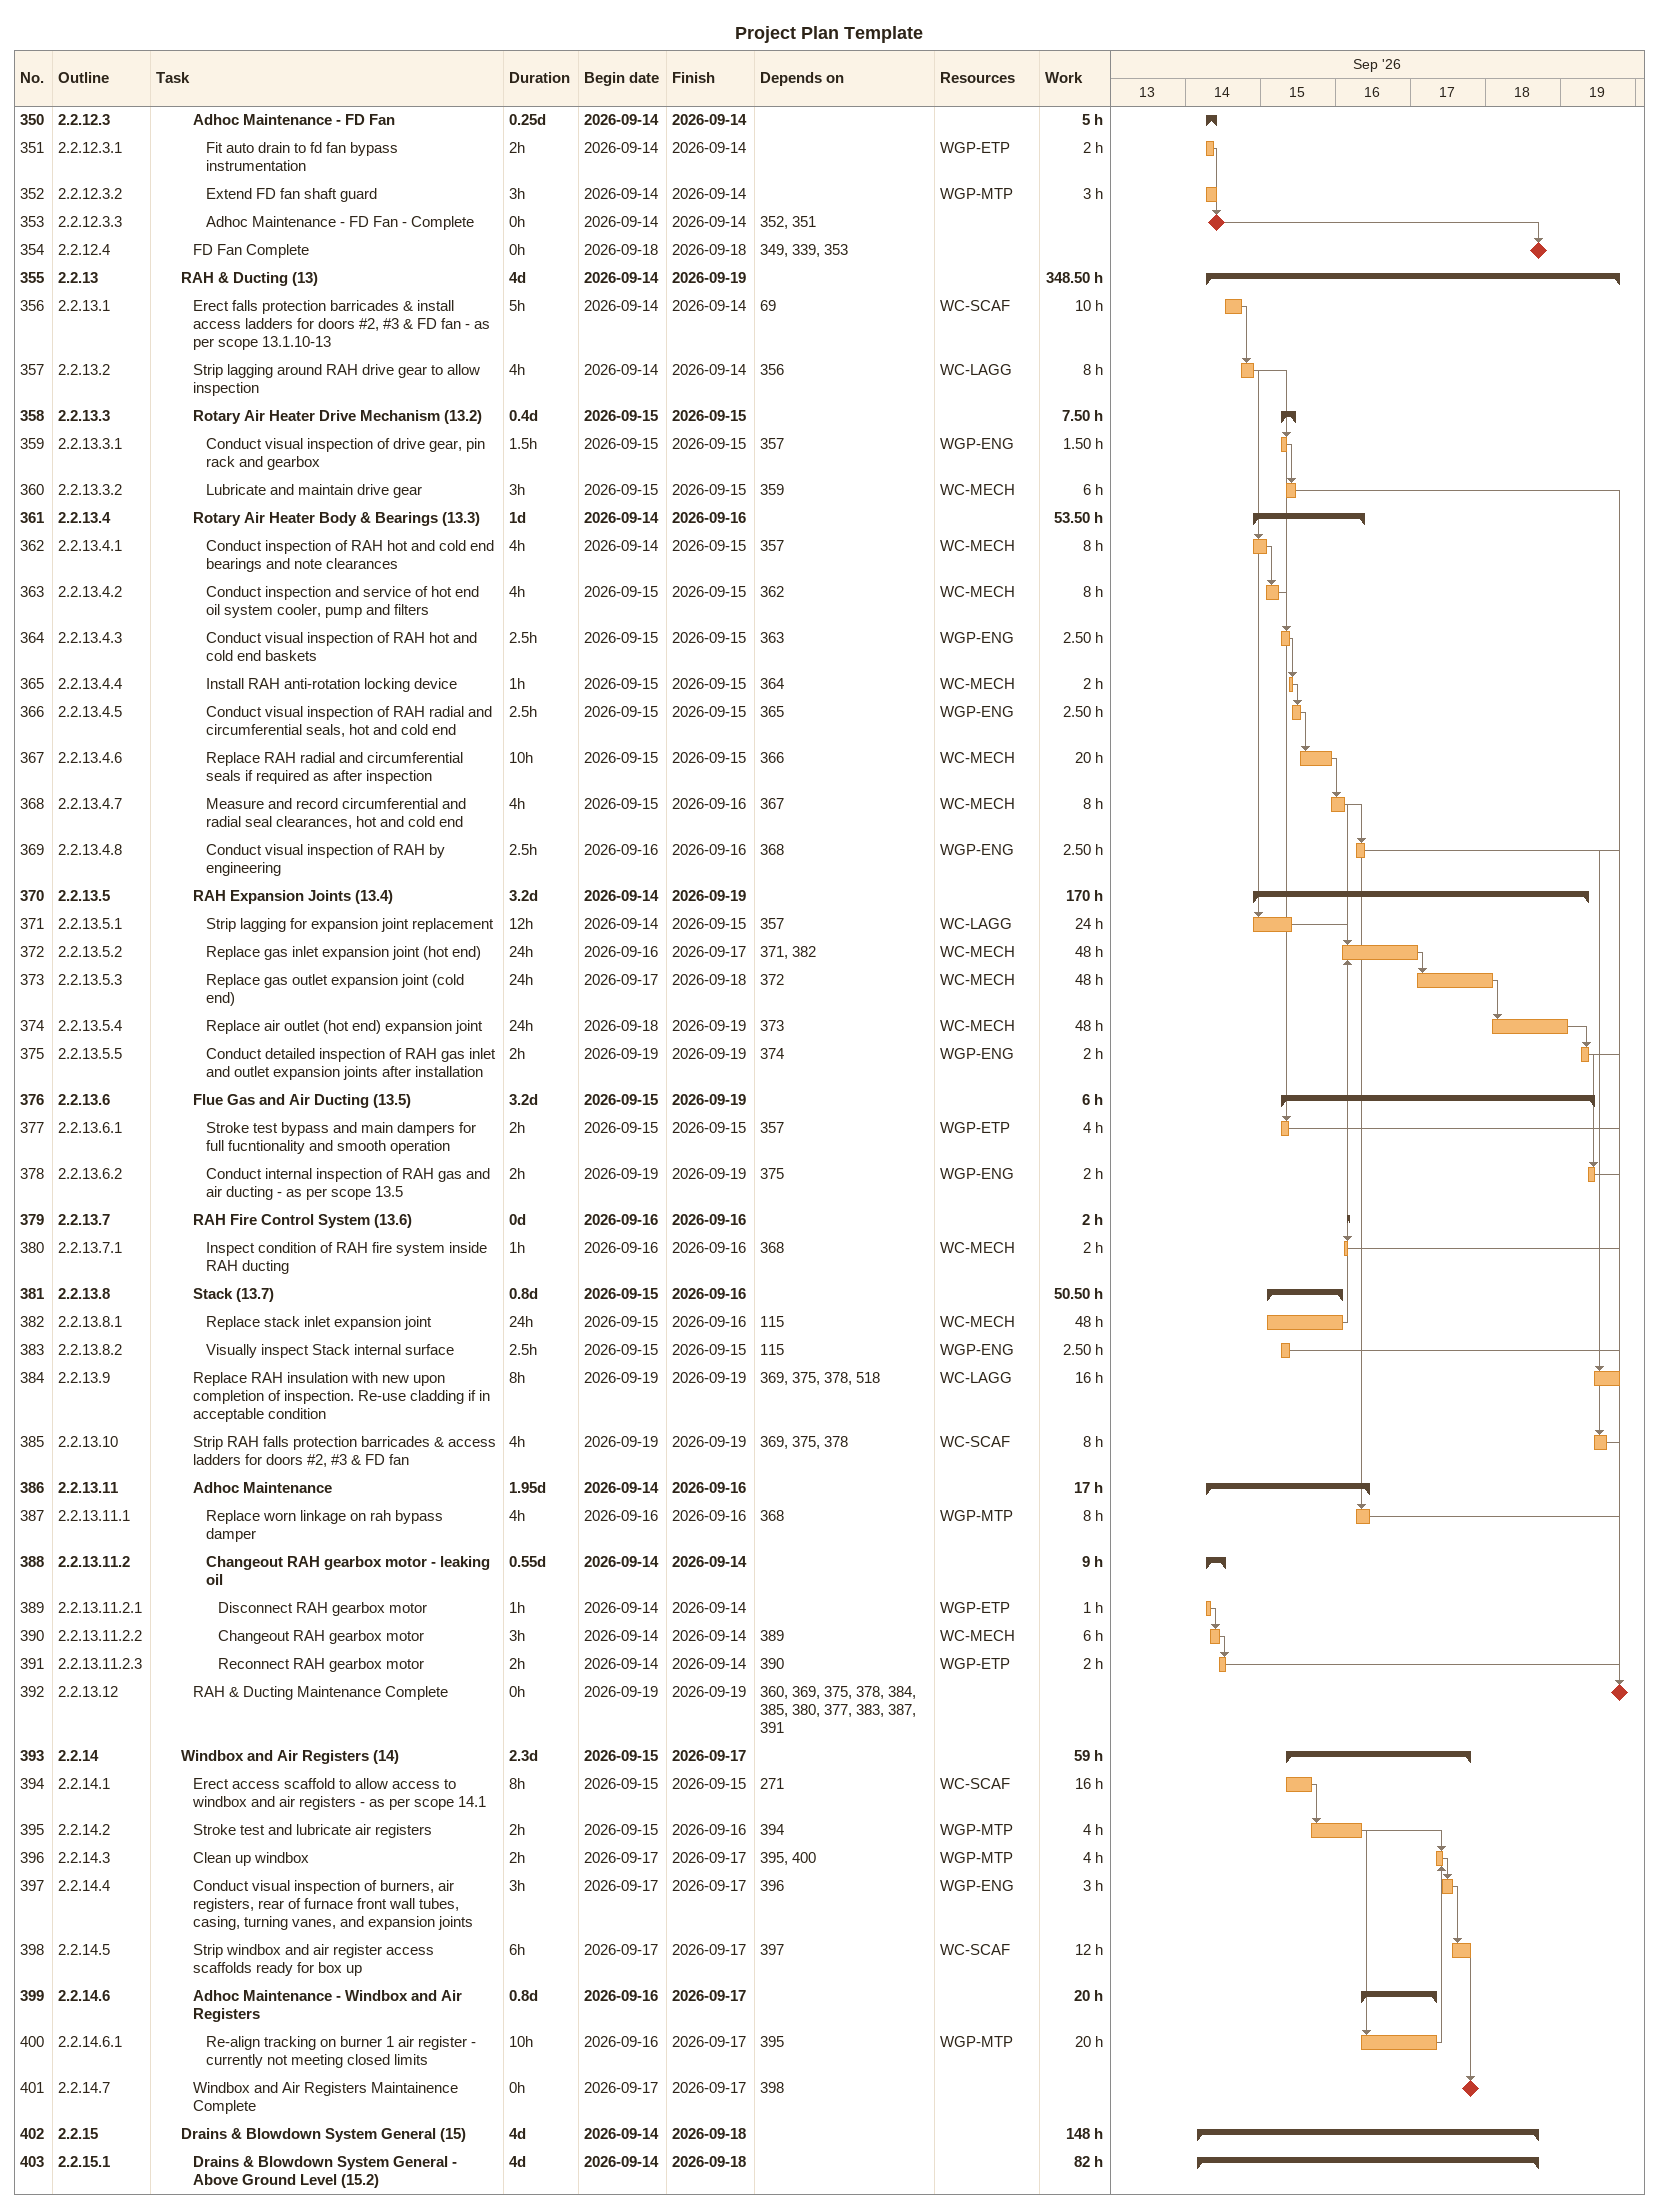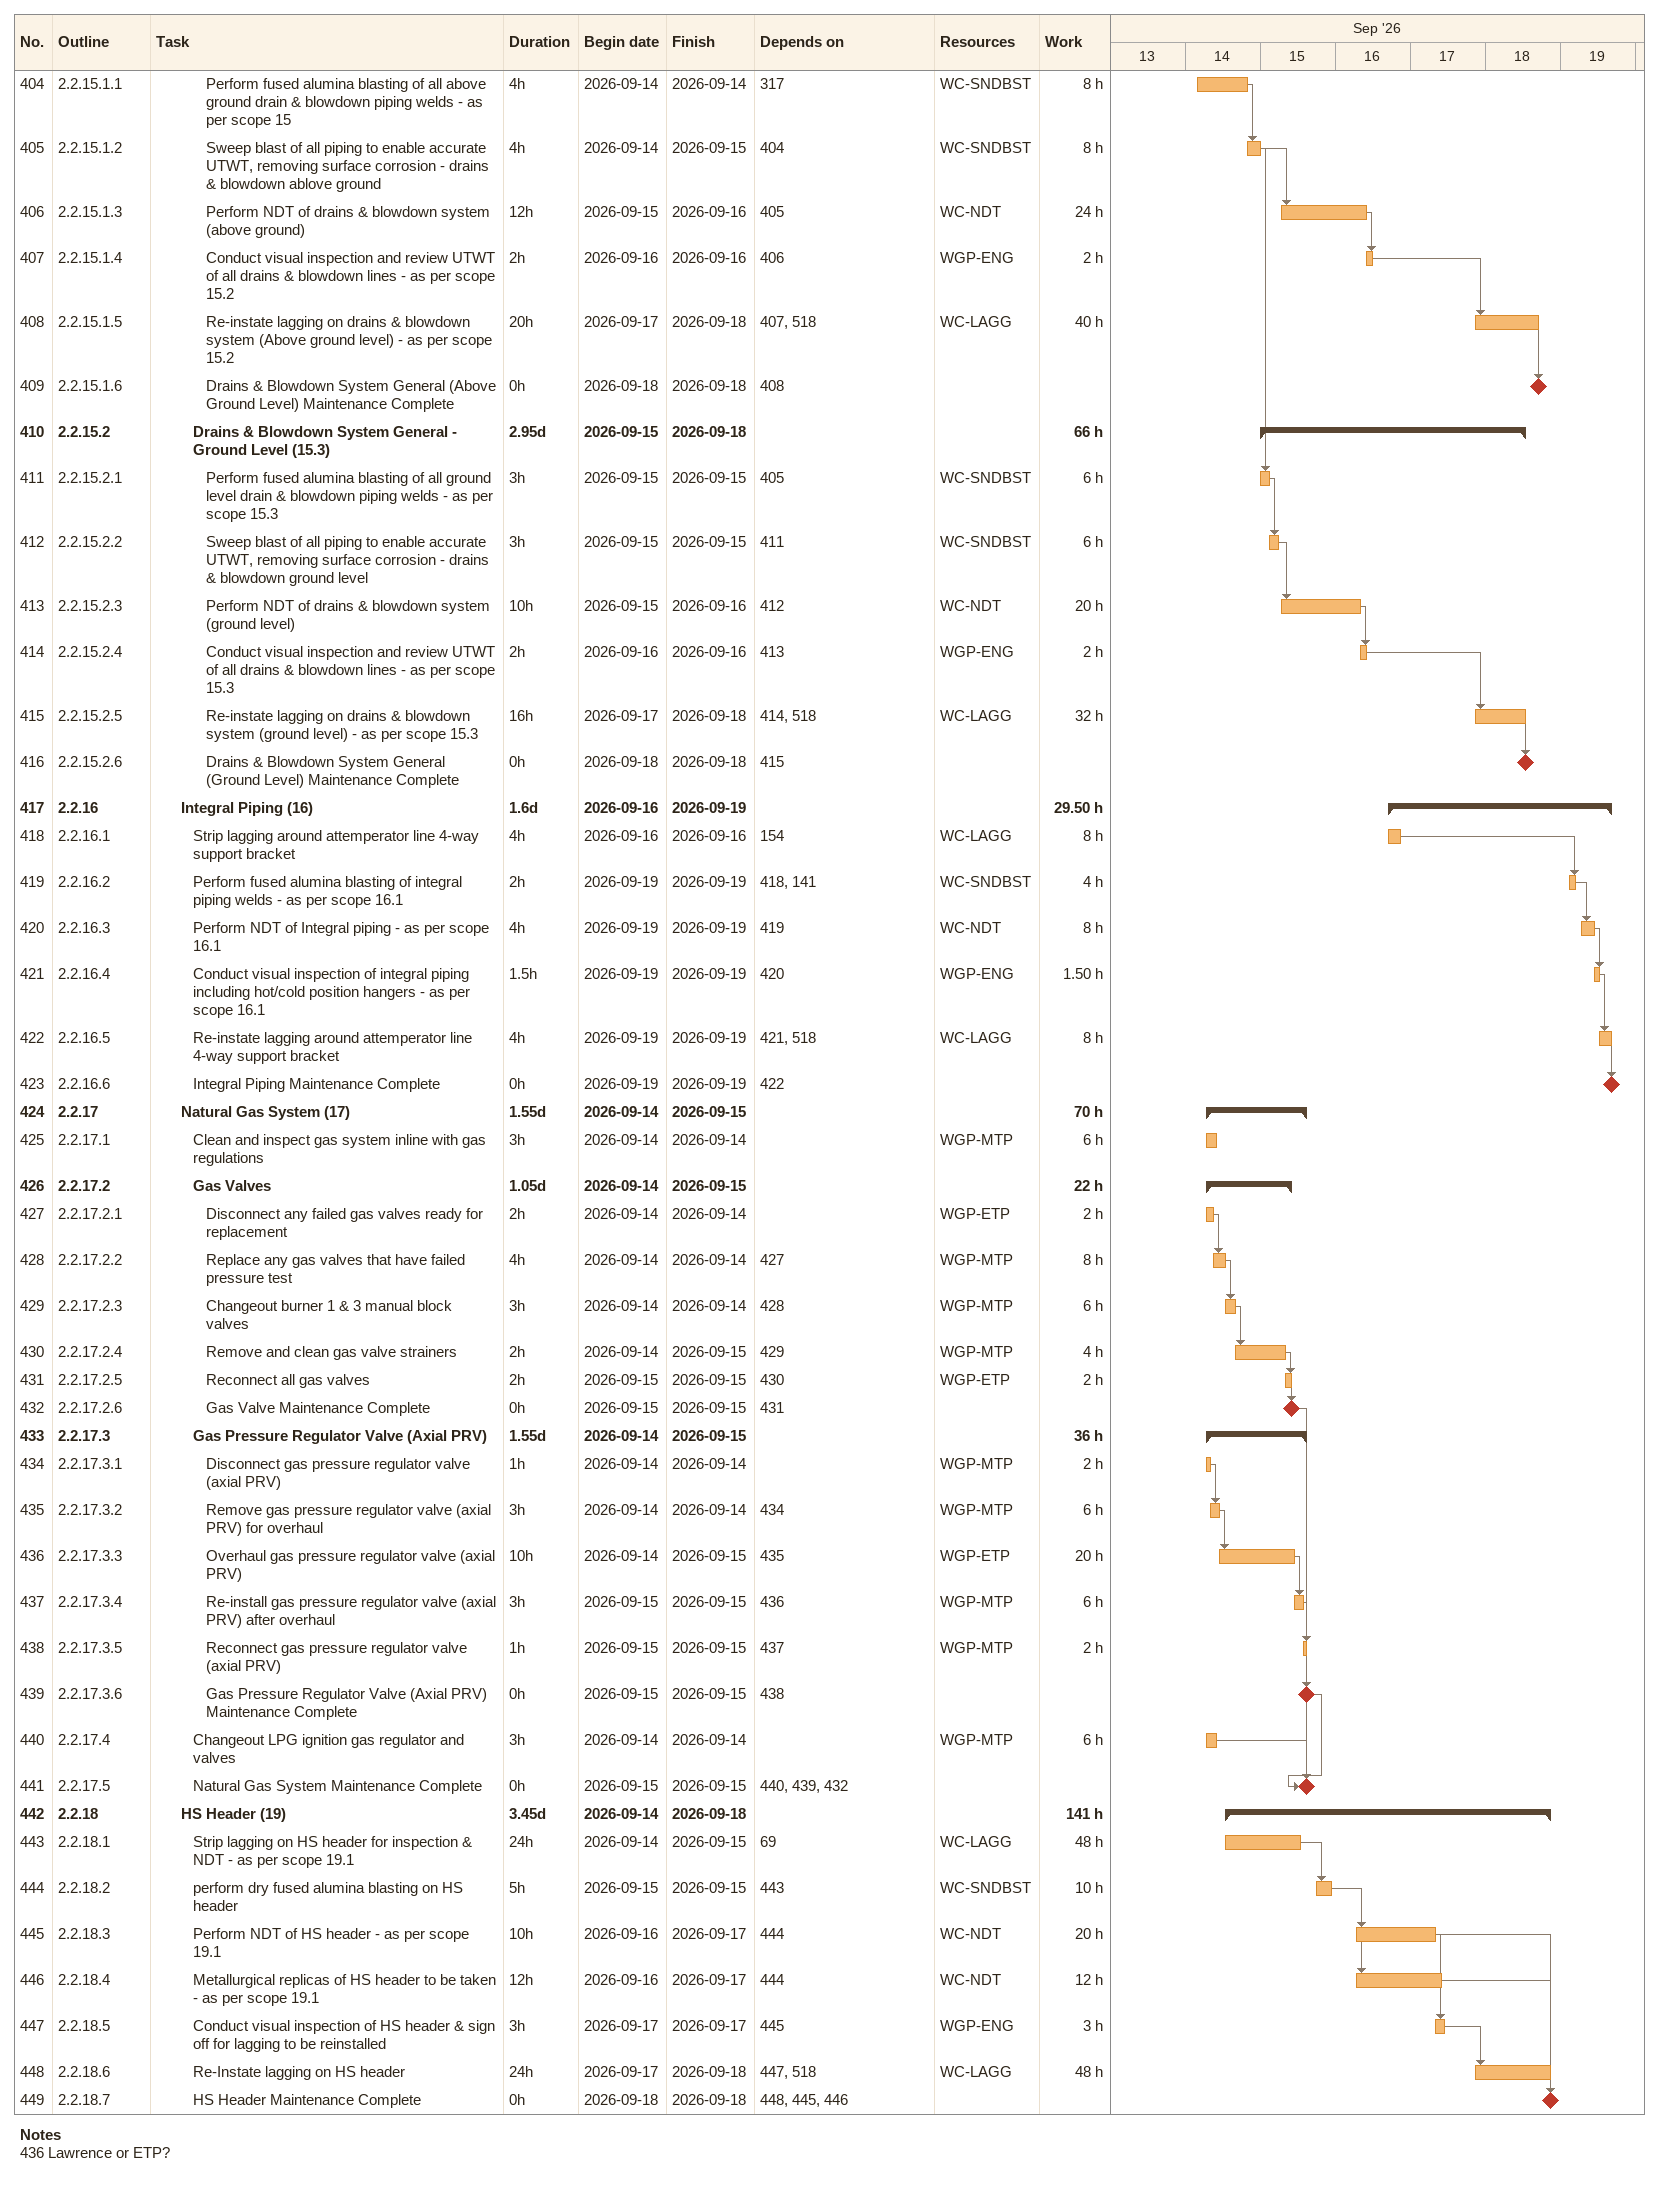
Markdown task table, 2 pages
Project Plan Template

| ID | WBS | Task | Duration | Start | Finish | Predecessors | Resources | Work (h) |
|---|---|---|---|---|---|---|---|---|
| 350 | 2.2.12.3 | **Adhoc Maintenance - FD Fan** | 0.25d | 2026-09-14 | 2026-09-14 |  |  | 5 |
| 351 | 2.2.12.3.1 | Fit auto drain to fd fan bypass instrumentation | 2h | 2026-09-14 | 2026-09-14 |  | WGP-ETP | 2 |
| 352 | 2.2.12.3.2 | Extend FD fan shaft guard | 3h | 2026-09-14 | 2026-09-14 |  | WGP-MTP | 3 |
| 353 | 2.2.12.3.3 | Adhoc Maintenance - FD Fan - Complete | 0h | 2026-09-14 | 2026-09-14 | 352, 351 |  |  |
| 354 | 2.2.12.4 | FD Fan Complete | 0h | 2026-09-18 | 2026-09-18 | 349, 339, 353 |  |  |
| 355 | 2.2.13 | **RAH & Ducting (13)** | 4d | 2026-09-14 | 2026-09-19 |  |  | 348.50 |
| 356 | 2.2.13.1 | Erect falls protection barricades & install access ladders for doors #2, #3 & FD fan - as per scope 13.1.10-13 | 5h | 2026-09-14 | 2026-09-14 | 69 | WC-SCAF | 10 |
| 357 | 2.2.13.2 | Strip lagging around RAH drive gear to allow inspection | 4h | 2026-09-14 | 2026-09-14 | 356 | WC-LAGG | 8 |
| 358 | 2.2.13.3 | **Rotary Air Heater Drive Mechanism (13.2)** | 0.4d | 2026-09-15 | 2026-09-15 |  |  | 7.50 |
| 359 | 2.2.13.3.1 | Conduct visual inspection of drive gear, pin rack and gearbox | 1.5h | 2026-09-15 | 2026-09-15 | 357 | WGP-ENG | 1.50 |
| 360 | 2.2.13.3.2 | Lubricate and maintain drive gear | 3h | 2026-09-15 | 2026-09-15 | 359 | WC-MECH | 6 |
| 361 | 2.2.13.4 | **Rotary Air Heater Body & Bearings (13.3)** | 1d | 2026-09-14 | 2026-09-16 |  |  | 53.50 |
| 362 | 2.2.13.4.1 | Conduct inspection of RAH hot and cold end bearings and note clearances | 4h | 2026-09-14 | 2026-09-15 | 357 | WC-MECH | 8 |
| 363 | 2.2.13.4.2 | Conduct inspection and service of hot end oil system cooler, pump and filters | 4h | 2026-09-15 | 2026-09-15 | 362 | WC-MECH | 8 |
| 364 | 2.2.13.4.3 | Conduct visual inspection of RAH hot and cold end baskets | 2.5h | 2026-09-15 | 2026-09-15 | 363 | WGP-ENG | 2.50 |
| 365 | 2.2.13.4.4 | Install RAH anti-rotation locking device | 1h | 2026-09-15 | 2026-09-15 | 364 | WC-MECH | 2 |
| 366 | 2.2.13.4.5 | Conduct visual inspection of RAH radial and circumferential seals, hot and cold end | 2.5h | 2026-09-15 | 2026-09-15 | 365 | WGP-ENG | 2.50 |
| 367 | 2.2.13.4.6 | Replace RAH radial and circumferential seals if required as after inspection | 10h | 2026-09-15 | 2026-09-15 | 366 | WC-MECH | 20 |
| 368 | 2.2.13.4.7 | Measure and record circumferential and radial seal clearances, hot and cold end | 4h | 2026-09-15 | 2026-09-16 | 367 | WC-MECH | 8 |
| 369 | 2.2.13.4.8 | Conduct visual inspection of RAH by engineering | 2.5h | 2026-09-16 | 2026-09-16 | 368 | WGP-ENG | 2.50 |
| 370 | 2.2.13.5 | **RAH Expansion Joints (13.4)** | 3.2d | 2026-09-14 | 2026-09-19 |  |  | 170 |
| 371 | 2.2.13.5.1 | Strip lagging for expansion joint replacement | 12h | 2026-09-14 | 2026-09-15 | 357 | WC-LAGG | 24 |
| 372 | 2.2.13.5.2 | Replace gas inlet expansion joint (hot end) | 24h | 2026-09-16 | 2026-09-17 | 371, 382 | WC-MECH | 48 |
| 373 | 2.2.13.5.3 | Replace gas outlet expansion joint (cold end) | 24h | 2026-09-17 | 2026-09-18 | 372 | WC-MECH | 48 |
| 374 | 2.2.13.5.4 | Replace air outlet (hot end) expansion joint | 24h | 2026-09-18 | 2026-09-19 | 373 | WC-MECH | 48 |
| 375 | 2.2.13.5.5 | Conduct detailed inspection of RAH gas inlet and outlet expansion joints after installation | 2h | 2026-09-19 | 2026-09-19 | 374 | WGP-ENG | 2 |
| 376 | 2.2.13.6 | **Flue Gas and Air Ducting (13.5)** | 3.2d | 2026-09-15 | 2026-09-19 |  |  | 6 |
| 377 | 2.2.13.6.1 | Stroke test bypass and main dampers for full fucntionality and smooth operation | 2h | 2026-09-15 | 2026-09-15 | 357 | WGP-ETP | 4 |
| 378 | 2.2.13.6.2 | Conduct internal inspection of RAH gas and air ducting - as per scope 13.5 | 2h | 2026-09-19 | 2026-09-19 | 375 | WGP-ENG | 2 |
| 379 | 2.2.13.7 | **RAH Fire Control System (13.6)** | 0d | 2026-09-16 | 2026-09-16 |  |  | 2 |
| 380 | 2.2.13.7.1 | Inspect condition of RAH fire system inside RAH ducting | 1h | 2026-09-16 | 2026-09-16 | 368 | WC-MECH | 2 |
| 381 | 2.2.13.8 | **Stack (13.7)** | 0.8d | 2026-09-15 | 2026-09-16 |  |  | 50.50 |
| 382 | 2.2.13.8.1 | Replace stack inlet expansion joint | 24h | 2026-09-15 | 2026-09-16 | 115 | WC-MECH | 48 |
| 383 | 2.2.13.8.2 | Visually inspect Stack internal surface | 2.5h | 2026-09-15 | 2026-09-15 | 115 | WGP-ENG | 2.50 |
| 384 | 2.2.13.9 | Replace RAH insulation with new upon completion of inspection. Re-use cladding if in acceptable condition | 8h | 2026-09-19 | 2026-09-19 | 369, 375, 378, 518 | WC-LAGG | 16 |
| 385 | 2.2.13.10 | Strip RAH falls protection barricades & access ladders for doors #2, #3 & FD fan | 4h | 2026-09-19 | 2026-09-19 | 369, 375, 378 | WC-SCAF | 8 |
| 386 | 2.2.13.11 | **Adhoc Maintenance** | 1.95d | 2026-09-14 | 2026-09-16 |  |  | 17 |
| 387 | 2.2.13.11.1 | Replace worn linkage on rah bypass damper | 4h | 2026-09-16 | 2026-09-16 | 368 | WGP-MTP | 8 |
| 388 | 2.2.13.11.2 | **Changeout RAH gearbox motor - leaking oil** | 0.55d | 2026-09-14 | 2026-09-14 |  |  | 9 |
| 389 | 2.2.13.11.2.1 | Disconnect RAH gearbox motor | 1h | 2026-09-14 | 2026-09-14 |  | WGP-ETP | 1 |
| 390 | 2.2.13.11.2.2 | Changeout RAH gearbox motor | 3h | 2026-09-14 | 2026-09-14 | 389 | WC-MECH | 6 |
| 391 | 2.2.13.11.2.3 | Reconnect RAH gearbox motor | 2h | 2026-09-14 | 2026-09-14 | 390 | WGP-ETP | 2 |
| 392 | 2.2.13.12 | RAH & Ducting Maintenance Complete | 0h | 2026-09-19 | 2026-09-19 | 360, 369, 375, 378, 384, 385, 380, 377, 383, 387, 391 |  |  |
| 393 | 2.2.14 | **Windbox and Air Registers (14)** | 2.3d | 2026-09-15 | 2026-09-17 |  |  | 59 |
| 394 | 2.2.14.1 | Erect access scaffold to allow access to windbox and air registers - as per scope 14.1 | 8h | 2026-09-15 | 2026-09-15 | 271 | WC-SCAF | 16 |
| 395 | 2.2.14.2 | Stroke test and lubricate air registers | 2h | 2026-09-15 | 2026-09-16 | 394 | WGP-MTP | 4 |
| 396 | 2.2.14.3 | Clean up windbox | 2h | 2026-09-17 | 2026-09-17 | 395, 400 | WGP-MTP | 4 |
| 397 | 2.2.14.4 | Conduct visual inspection of burners, air registers, rear of furnace front wall tubes, casing, turning vanes, and expansion joints | 3h | 2026-09-17 | 2026-09-17 | 396 | WGP-ENG | 3 |
| 398 | 2.2.14.5 | Strip windbox and air register access scaffolds ready for box up | 6h | 2026-09-17 | 2026-09-17 | 397 | WC-SCAF | 12 |
| 399 | 2.2.14.6 | **Adhoc Maintenance - Windbox and Air Registers** | 0.8d | 2026-09-16 | 2026-09-17 |  |  | 20 |
| 400 | 2.2.14.6.1 | Re-align tracking on burner 1 air register - currently not meeting closed limits | 10h | 2026-09-16 | 2026-09-17 | 395 | WGP-MTP | 20 |
| 401 | 2.2.14.7 | Windbox and Air Registers Maintainence Complete | 0h | 2026-09-17 | 2026-09-17 | 398 |  |  |
| 402 | 2.2.15 | **Drains & Blowdown System General (15)** | 4d | 2026-09-14 | 2026-09-18 |  |  | 148 |
| 403 | 2.2.15.1 | **Drains & Blowdown System General - Above Ground Level (15.2)** | 4d | 2026-09-14 | 2026-09-18 |  |  | 82 |
| 404 | 2.2.15.1.1 | Perform fused alumina blasting of all above ground drain & blowdown piping welds - as per scope 15 | 4h | 2026-09-14 | 2026-09-14 | 317 | WC-SNDBST | 8 |
| 405 | 2.2.15.1.2 | Sweep blast of all piping to enable accurate UTWT, removing surface corrosion - drains & blowdown ablove ground | 4h | 2026-09-14 | 2026-09-15 | 404 | WC-SNDBST | 8 |
| 406 | 2.2.15.1.3 | Perform NDT of drains & blowdown system (above ground) | 12h | 2026-09-15 | 2026-09-16 | 405 | WC-NDT | 24 |
| 407 | 2.2.15.1.4 | Conduct visual inspection and review UTWT of all drains & blowdown lines - as per scope 15.2 | 2h | 2026-09-16 | 2026-09-16 | 406 | WGP-ENG | 2 |
| 408 | 2.2.15.1.5 | Re-instate lagging on drains & blowdown system (Above ground level) - as per scope 15.2 | 20h | 2026-09-17 | 2026-09-18 | 407, 518 | WC-LAGG | 40 |
| 409 | 2.2.15.1.6 | Drains & Blowdown System General (Above Ground Level) Maintenance Complete | 0h | 2026-09-18 | 2026-09-18 | 408 |  |  |
| 410 | 2.2.15.2 | **Drains & Blowdown System General - Ground Level (15.3)** | 2.95d | 2026-09-15 | 2026-09-18 |  |  | 66 |
| 411 | 2.2.15.2.1 | Perform fused alumina blasting of all ground level drain & blowdown piping welds - as per scope 15.3 | 3h | 2026-09-15 | 2026-09-15 | 405 | WC-SNDBST | 6 |
| 412 | 2.2.15.2.2 | Sweep blast of all piping to enable accurate UTWT, removing surface corrosion - drains & blowdown ground level | 3h | 2026-09-15 | 2026-09-15 | 411 | WC-SNDBST | 6 |
| 413 | 2.2.15.2.3 | Perform NDT of drains & blowdown system (ground level) | 10h | 2026-09-15 | 2026-09-16 | 412 | WC-NDT | 20 |
| 414 | 2.2.15.2.4 | Conduct visual inspection and review UTWT of all drains & blowdown lines - as per scope 15.3 | 2h | 2026-09-16 | 2026-09-16 | 413 | WGP-ENG | 2 |
| 415 | 2.2.15.2.5 | Re-instate lagging on drains & blowdown system (ground level) - as per scope 15.3 | 16h | 2026-09-17 | 2026-09-18 | 414, 518 | WC-LAGG | 32 |
| 416 | 2.2.15.2.6 | Drains & Blowdown System General (Ground Level) Maintenance Complete | 0h | 2026-09-18 | 2026-09-18 | 415 |  |  |
| 417 | 2.2.16 | **Integral Piping (16)** | 1.6d | 2026-09-16 | 2026-09-19 |  |  | 29.50 |
| 418 | 2.2.16.1 | Strip lagging around attemperator line 4-way support bracket | 4h | 2026-09-16 | 2026-09-16 | 154 | WC-LAGG | 8 |
| 419 | 2.2.16.2 | Perform fused alumina blasting of integral piping welds - as per scope 16.1 | 2h | 2026-09-19 | 2026-09-19 | 418, 141 | WC-SNDBST | 4 |
| 420 | 2.2.16.3 | Perform NDT of Integral piping - as per scope 16.1 | 4h | 2026-09-19 | 2026-09-19 | 419 | WC-NDT | 8 |
| 421 | 2.2.16.4 | Conduct visual inspection of integral piping including hot/cold position hangers - as per scope 16.1 | 1.5h | 2026-09-19 | 2026-09-19 | 420 | WGP-ENG | 1.50 |
| 422 | 2.2.16.5 | Re-instate lagging around attemperator line 4-way support bracket | 4h | 2026-09-19 | 2026-09-19 | 421, 518 | WC-LAGG | 8 |
| 423 | 2.2.16.6 | Integral Piping Maintenance Complete | 0h | 2026-09-19 | 2026-09-19 | 422 |  |  |
| 424 | 2.2.17 | **Natural Gas System (17)** | 1.55d | 2026-09-14 | 2026-09-15 |  |  | 70 |
| 425 | 2.2.17.1 | Clean and inspect gas system inline with gas regulations | 3h | 2026-09-14 | 2026-09-14 |  | WGP-MTP | 6 |
| 426 | 2.2.17.2 | **Gas Valves** | 1.05d | 2026-09-14 | 2026-09-15 |  |  | 22 |
| 427 | 2.2.17.2.1 | Disconnect any failed gas valves ready for replacement | 2h | 2026-09-14 | 2026-09-14 |  | WGP-ETP | 2 |
| 428 | 2.2.17.2.2 | Replace any gas valves that have failed pressure test | 4h | 2026-09-14 | 2026-09-14 | 427 | WGP-MTP | 8 |
| 429 | 2.2.17.2.3 | Changeout burner 1 & 3 manual block valves | 3h | 2026-09-14 | 2026-09-14 | 428 | WGP-MTP | 6 |
| 430 | 2.2.17.2.4 | Remove and clean gas valve strainers | 2h | 2026-09-14 | 2026-09-15 | 429 | WGP-MTP | 4 |
| 431 | 2.2.17.2.5 | Reconnect all gas valves | 2h | 2026-09-15 | 2026-09-15 | 430 | WGP-ETP | 2 |
| 432 | 2.2.17.2.6 | Gas Valve Maintenance Complete | 0h | 2026-09-15 | 2026-09-15 | 431 |  |  |
| 433 | 2.2.17.3 | **Gas Pressure Regulator Valve (Axial PRV)** | 1.55d | 2026-09-14 | 2026-09-15 |  |  | 36 |
| 434 | 2.2.17.3.1 | Disconnect gas pressure regulator valve (axial PRV) | 1h | 2026-09-14 | 2026-09-14 |  | WGP-MTP | 2 |
| 435 | 2.2.17.3.2 | Remove gas pressure regulator valve (axial PRV) for overhaul | 3h | 2026-09-14 | 2026-09-14 | 434 | WGP-MTP | 6 |
| 436 | 2.2.17.3.3 | Overhaul gas pressure regulator valve (axial PRV) | 10h | 2026-09-14 | 2026-09-15 | 435 | WGP-ETP | 20 |
| 437 | 2.2.17.3.4 | Re-install gas pressure regulator valve (axial PRV) after overhaul | 3h | 2026-09-15 | 2026-09-15 | 436 | WGP-MTP | 6 |
| 438 | 2.2.17.3.5 | Reconnect gas pressure regulator valve (axial PRV) | 1h | 2026-09-15 | 2026-09-15 | 437 | WGP-MTP | 2 |
| 439 | 2.2.17.3.6 | Gas Pressure Regulator Valve (Axial PRV) Maintenance Complete | 0h | 2026-09-15 | 2026-09-15 | 438 |  |  |
| 440 | 2.2.17.4 | Changeout LPG ignition gas regulator and valves | 3h | 2026-09-14 | 2026-09-14 |  | WGP-MTP | 6 |
| 441 | 2.2.17.5 | Natural Gas System Maintenance Complete | 0h | 2026-09-15 | 2026-09-15 | 440, 439, 432 |  |  |
| 442 | 2.2.18 | **HS Header (19)** | 3.45d | 2026-09-14 | 2026-09-18 |  |  | 141 |
| 443 | 2.2.18.1 | Strip lagging on HS header for inspection & NDT - as per scope 19.1 | 24h | 2026-09-14 | 2026-09-15 | 69 | WC-LAGG | 48 |
| 444 | 2.2.18.2 | perform dry fused alumina blasting on HS header | 5h | 2026-09-15 | 2026-09-15 | 443 | WC-SNDBST | 10 |
| 445 | 2.2.18.3 | Perform NDT of HS header - as per scope 19.1 | 10h | 2026-09-16 | 2026-09-17 | 444 | WC-NDT | 20 |
| 446 | 2.2.18.4 | Metallurgical replicas of HS header to be taken - as per scope 19.1 | 12h | 2026-09-16 | 2026-09-17 | 444 | WC-NDT | 12 |
| 447 | 2.2.18.5 | Conduct visual inspection of HS header & sign off for lagging to be reinstalled | 3h | 2026-09-17 | 2026-09-17 | 445 | WGP-ENG | 3 |
| 448 | 2.2.18.6 | Re-Instate lagging on HS header | 24h | 2026-09-17 | 2026-09-18 | 447, 518 | WC-LAGG | 48 |
| 449 | 2.2.18.7 | HS Header Maintenance Complete | 0h | 2026-09-18 | 2026-09-18 | 448, 445, 446 |  |  |

Notes
- 436: Lawrence or ETP?
